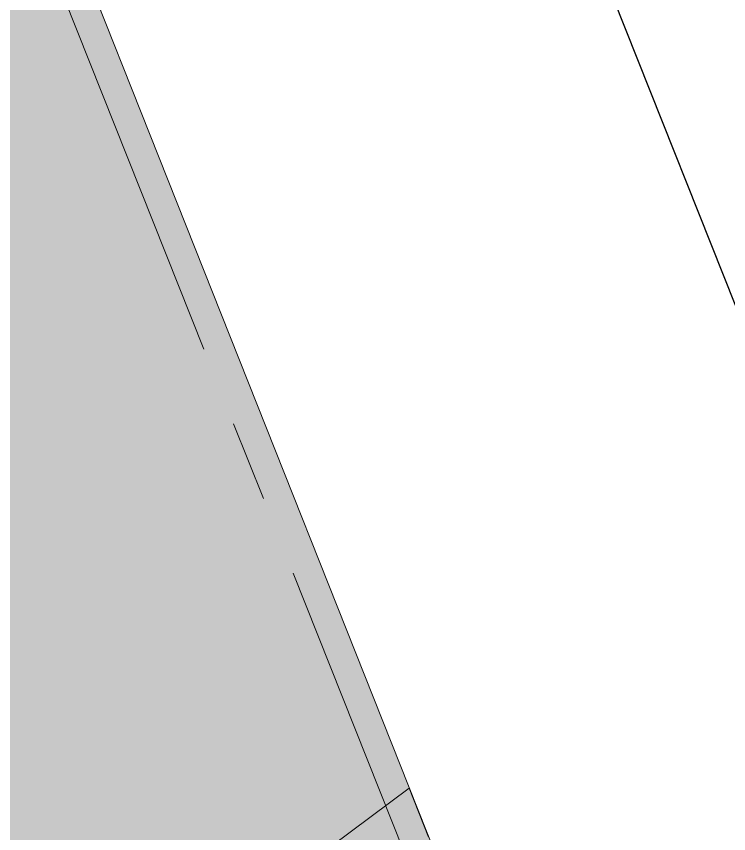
# Model space of a CAD drawing. Header units: metres. Extents: x -466 to 1322, y -1072 to 50.
# Drawn here: x 849.199 to 852.012, y -173.762 to -170.535 of the extents above; entities that cross this region are included whole.
import ezdxf

# ---------------------------------------------------------------- set-up
doc = ezdxf.new("R2010")
doc.units = ezdxf.units.M
doc.linetypes.add('CENTER2', pattern=[28.575, 19.05, -3.175, 3.175, -3.175])
for name, color, linetype, lineweight in [('A - PISO', 1, 'Continuous', 0), ('A-EJES', 61, 'CENTER2', 0), ('A-MURO INT', 4, 'Continuous', 0)]:
    doc.layers.add(name, color=color, linetype=linetype, lineweight=lineweight)
doc.layers.add('AKU_Poligono', color=1, linetype='Continuous')
doc.layers.add('Hatch Exterior', color=7, linetype='Continuous', lineweight=0, true_color=0xa99b89)
doc.layers.add('Hatch fondo', color=254, linetype='Continuous', lineweight=0, transparency=0.5)

msp = doc.modelspace()

# ---------------------------------------------------------------- hatches: boundary and pattern name
at = {"layer": 'A-MURO INT', "transparency": 33554687}
h = msp.add_hatch(color=256, dxfattribs=at)
h.dxf.hatch_style = 1
h.paths.add_polyline_path([(850.7343, -173.8452), (850.6577, -173.6528), (849.28, -174.6797), (847.9354, -172.8757), (847.775, -172.9952), (847.9404, -173.2172), (847.9404, -173.2172), (847.9408, -173.2177), (849.1197, -174.7992), (847.6765, -175.8749), (847.288, -175.3538), (847.1276, -175.4733), (847.5161, -175.9945), (845.224, -177.7029), (845.3435, -177.8633)])
h.paths.add_polyline_path([(851.7295, -176.3462), (847.9112, -179.1922), (846.8973, -179.9479), (847.0169, -180.1083), (847.9878, -179.3845), (851.8061, -176.5385)])
h.paths.add_polyline_path([(850.8273, -173.7759), (850.7508, -173.5834), (850.6577, -173.6528), (850.7343, -173.8452), (850.7857, -173.8068), (851.7794, -176.309), (851.7295, -176.3462), (851.8061, -176.5385), (851.8974, -176.4705)])
h.paths.add_polyline_path([(850.7857, -173.8068), (850.7343, -173.8452), (851.7295, -176.3462), (851.7794, -176.309)], flags=17)
at = {"layer": 'Hatch Exterior', "transparency": 33554687}
h = msp.add_hatch(color=256, dxfattribs=at)
h.dxf.hatch_style = 1
h.paths.add_polyline_path([(846.3517, -170.751), (849.28, -174.6797), (850.7508, -173.5834), (851.8974, -176.4705), (845.0387, -181.5827), (825.5384, -196.1176), (820.9367, -189.9439)])
at = {"layer": 'Hatch fondo', "transparency": 33554559}
h = msp.add_hatch(color=256, dxfattribs=at)
h.dxf.hatch_style = 1
edge = h.paths.add_edge_path()
edge.add_line((813.4583, -201.6295), (817.5689, -198.5656))
edge.add_line((817.5689, -198.5656), (818.1976, -199.4091))
edge.add_arc((819.7108, -201.2719), 2.4, 129.0876, 313.6248)
edge.add_line((821.3667, -203.0092), (823.7178, -204.1459))
edge.add_line((823.7178, -204.1459), (822.7603, -206.1266))
edge.add_line((822.7603, -206.1266), (813.4583, -201.6295))
h.paths.add_polyline_path([(826.3193, -197.4063), (824.7969, -196.6703), (846.546, -180.2757), (851.8974, -176.4705), (850.7508, -173.5834), (849.28, -174.6797), (846.3517, -170.751), (848.8781, -168.8679), (859.5379, -195.7091), (857.2702, -200.5653), (852.2011, -198.7371), (848.7497, -190.4706), (845.6345, -183.0095)])

# ---------------------------------------------------------------- linework, layer by layer
at = {"layer": 'A - PISO', "ltscale": 0.05}
msp.add_lwpolyline([(846.3517, -170.751), (848.8781, -168.8679), (859.5379, -195.7091), (857.2702, -200.5653), (852.2011, -198.7371), (845.6345, -183.0095), (826.3193, -197.4063)], dxfattribs=at)
at = {"layer": 'A-EJES', "ltscale": 0.1}
msp.add_line((859.4489, -195.7442), (847.2619, -165.1193), dxfattribs=at)
at = {"layer": 'A-MURO INT'}
msp.add_lwpolyline([(846.4712, -170.9113), (849.28, -174.6797), (850.7508, -173.5834), (850.8273, -173.7759)], dxfattribs=at)
at = {"layer": 'AKU_Poligono'}
msp.add_lwpolyline([(824.6869, -102.8073), (892.1779, -272.7485), (895.0038, -293.8642)], dxfattribs=at)

doc.saveas('drawing.dxf')
